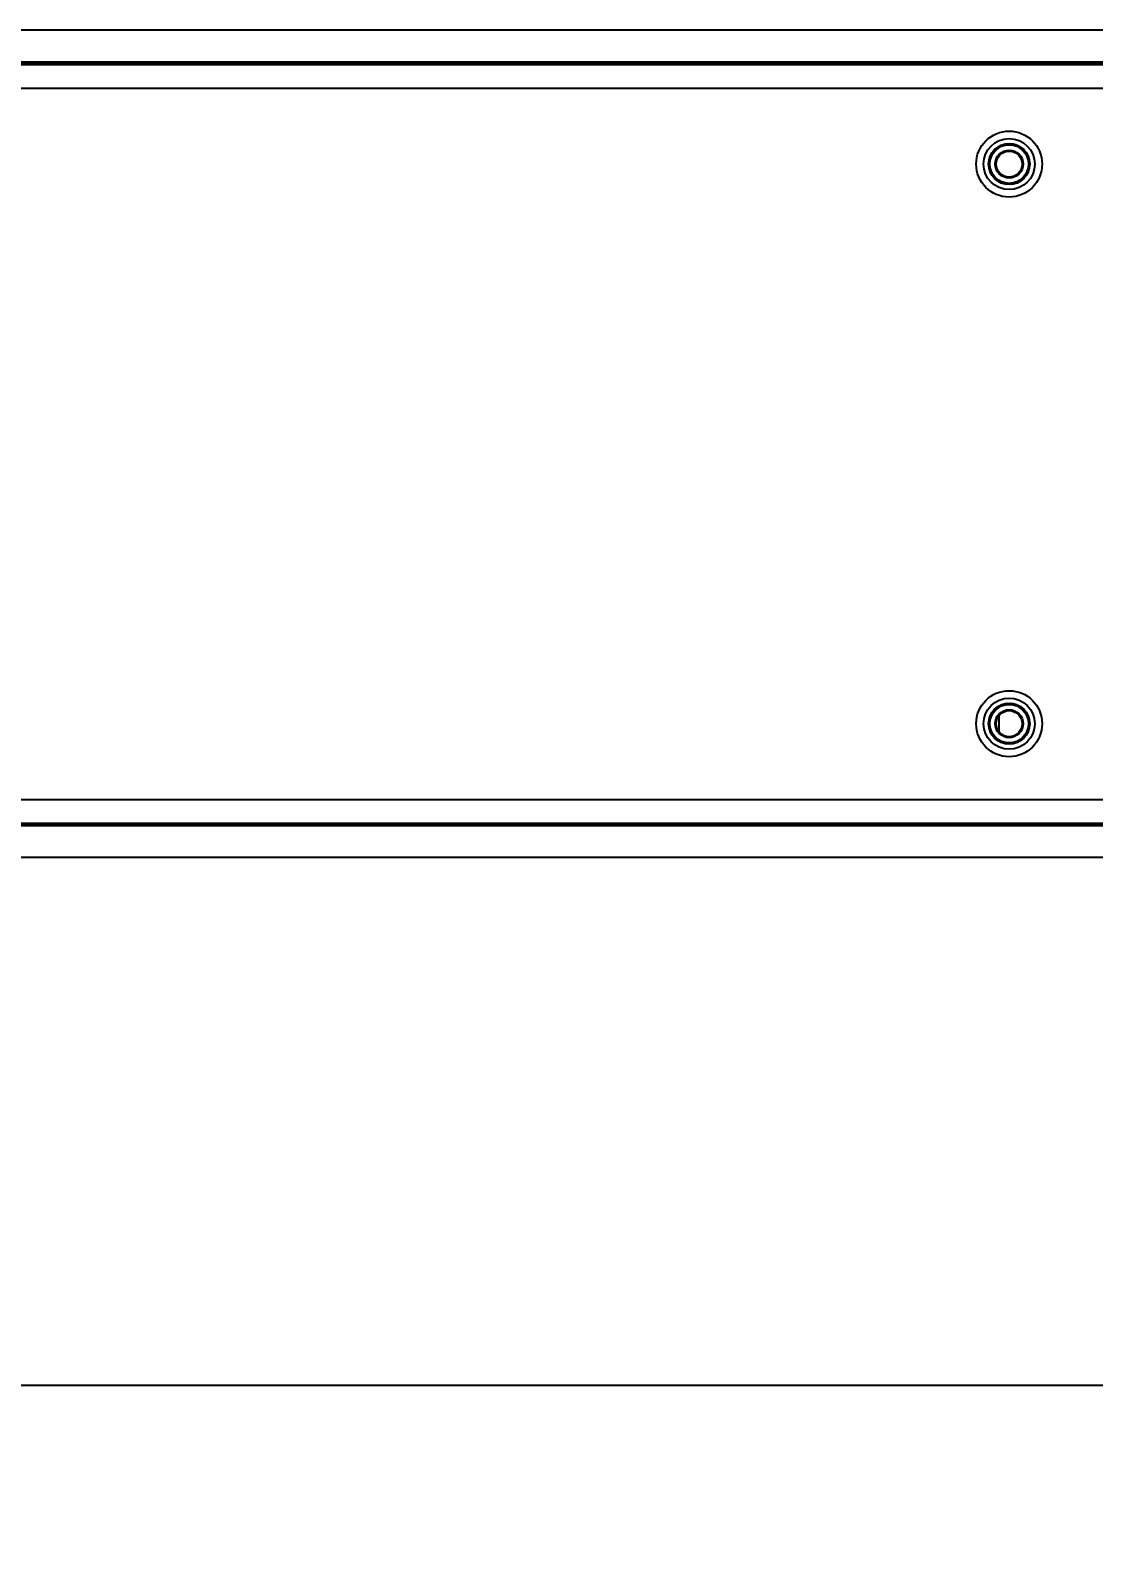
# Model space of a CAD drawing. Header units: inches. Extents: x 2.5 to 102.3, y 2 to 82.2.
# Drawn here: x 68.87 to 74.38, y 36.52 to 44.36 of the extents above; entities that cross this region are included whole.
import ezdxf

# ---------------------------------------------------------------- set-up
doc = ezdxf.new("R2010")
doc.units = ezdxf.units.IN
doc.header["$MEASUREMENT"] = 0
doc.layers.add('DIM', color=1, linetype='Continuous')
doc.styles.add('Arial', font='arial.ttf')
doc.dimstyles.new('ETC EU Metric & ANSI.50 Stacked', dxfattribs={"dimscale": 2.666667, "dimtxt": 0.5, "dimasz": 0.625, "dimexe": 0.5, "dimexo": 0.5, "dimgap": 0.166667, "dimtad": 0, "dimtih": 1, "dimtoh": 1, "dimdec": 0, "dimlfac": 25.4, "dimzin": 4, "dimdsep": 46, "dimtxsty": 'Arial', "dimcen": 0.25, "dimadec": 0, "dimazin": 0, "dimtfac": 0.75, "dimtdec": 0, "dimtofl": 0, "dimtmove": 0, "dimatfit": 3, "dimfxl": 1, "dimtolj": 1, "dimtzin": 0, "dimarcsym": 0})

# ---------------------------------------------------------------- blocks, each defined once
blk = doc.blocks.new('*D2')
at = {"layer": 'Defpoints', "color": 0, "transparency": 16777216}
for p in [(4.4161, 42.2129), (79.0207, 42.2129), (79.0207, 37.3334)]:
    blk.add_point(p, dxfattribs=at)
at = {"layer": 'DIM', "color": 0, "lineweight": -2, "transparency": 16777216}
for p, q in [((4.4161, 41.7129), (4.4161, 36.8334)), ((79.0207, 41.7129), (79.0207, 36.8334)), ((5.0411, 37.3334), (40.2535, 37.3334)), ((78.3957, 37.3334), (43.1834, 37.3334))]:
    blk.add_line(p, q, dxfattribs=at)
at = {"layer": 'DIM', "color": 0, "transparency": 16777216}
for points in [[(5.0411, 37.4376), (5.0411, 37.2293), (4.4161, 37.3334)], [(78.3957, 37.4376), (78.3957, 37.2293), (79.0207, 37.3334)]]:
    blk.add_solid(points, dxfattribs=at)
at = {"layer": 'DIM', "color": 0, "transparency": 16777216, "char_height": 0.5, "attachment_point": 5, "style": 'Arial'}
for s, insert in [('\\A1;1895mm', (41.7184, 37.7554)), ('\\A1;[74.60"]', (41.7184, 36.8463))]:
    blk.add_mtext(s, dxfattribs=dict(at, insert=insert))

msp = doc.modelspace()

# ---------------------------------------------------------------- linework, layer by layer
for p, q in [((78.3207, 44.3564), (5.0308, 44.3564)), ((5.1161, 44.1927), (78.3207, 44.1927)), ((78.3207, 44.1827), (5.1161, 44.1827)), ((78.3207, 44.1779), (5.1161, 44.1779)), ((8.9334, 44.0559), (74.5034, 44.0559)), ((73.8779, 43.7441), (73.8761, 43.7446)), ((73.8781, 43.7462), (73.8783, 43.7444)), ((73.8904, 43.7529), (73.8888, 43.7537)), ((73.8909, 43.755), (73.8908, 43.7532)), ((73.9041, 43.7598), (73.9026, 43.7608)), ((73.9049, 43.7618), (73.9046, 43.76)), ((73.9186, 43.7647), (73.9173, 43.7659)), ((73.9197, 43.7665), (73.9191, 43.7648)), ((73.9337, 43.7674), (73.9326, 43.7687)), ((73.9351, 43.769), (73.9342, 43.7674)), ((73.949, 43.7678), (73.9481, 43.7693)), ((73.9506, 43.7692), (73.9496, 43.7678)), ((73.9643, 43.766), (73.9635, 43.7677)), ((73.966, 43.7672), (73.9648, 43.7659)), ((73.9791, 43.762), (73.9786, 43.7638)), ((73.981, 43.7629), (73.9796, 43.7619)), ((73.9931, 43.7559), (73.9929, 43.7577)), ((73.9952, 43.7565), (73.9936, 43.7557)), ((74.0061, 43.7478), (74.0062, 43.7496)), ((74.0083, 43.7481), (74.0066, 43.7475)), ((74.0179, 43.738), (74.0182, 43.7397)), ((74.02, 43.7379), (74.0182, 43.7376)), ((73.8394, 43.6637), (73.8379, 43.6627)), ((73.838, 43.6652), (73.8394, 43.6642)), ((73.8407, 43.679), (73.839, 43.6782)), ((73.8394, 43.6807), (73.8407, 43.6795)), ((73.8441, 43.6939), (73.8424, 43.6934)), ((73.8431, 43.6958), (73.8443, 43.6944)), ((73.8497, 43.7082), (73.8479, 43.7079)), ((73.8573, 43.7215), (73.8555, 43.7215)), ((73.8569, 43.7236), (73.8576, 43.7219)), ((73.8667, 43.7335), (73.865, 43.7338)), ((73.8667, 43.7357), (73.8671, 43.7339)), ((74.028, 43.7265), (74.0286, 43.7282)), ((74.0301, 43.7261), (74.0283, 43.726)), ((74.0364, 43.7136), (74.0372, 43.7152)), ((74.0384, 43.713), (74.0366, 43.7132)), ((74.0428, 43.6997), (74.0438, 43.7012)), ((74.0447, 43.6988), (74.043, 43.6992)), ((74.0471, 43.685), (74.0483, 43.6863)), ((74.0489, 43.6838), (74.0472, 43.6845)), ((74.0492, 43.6698), (74.0506, 43.6709)), ((74.0508, 43.6684), (74.0492, 43.6693)), ((73.8387, 43.6497), (73.8404, 43.6489)), ((73.8404, 43.6484), (73.8391, 43.6472)), ((73.8418, 43.6344), (73.8435, 43.6339)), ((73.8437, 43.6334), (73.8425, 43.632)), ((73.847, 43.6198), (73.8488, 43.6195)), ((73.849, 43.619), (73.8481, 43.6175)), ((73.8543, 43.6061), (73.8562, 43.606)), ((73.8564, 43.6056), (73.8557, 43.6039)), ((73.8636, 43.5936), (73.8654, 43.5938)), ((73.8657, 43.5934), (73.8653, 43.5917)), ((73.8745, 43.5825), (73.8763, 43.583)), ((73.8767, 43.5827), (73.8765, 43.5809)), ((74.0167, 43.5846), (74.0164, 43.5864)), ((74.0167, 43.5868), (74.0185, 43.5864)), ((74.0273, 43.596), (74.0267, 43.5977)), ((74.0271, 43.5981), (74.0289, 43.598)), ((74.0361, 43.6088), (74.0353, 43.6104)), ((74.0356, 43.6108), (74.0374, 43.611)), ((74.043, 43.6227), (74.042, 43.6242)), ((74.0422, 43.6247), (74.044, 43.6251)), ((74.0478, 43.6375), (74.0466, 43.6388)), ((74.0467, 43.6393), (74.0484, 43.64)), ((74.0504, 43.6528), (74.049, 43.6539)), ((74.0491, 43.6545), (74.0507, 43.6554)), ((73.887, 43.5732), (73.8886, 43.574)), ((73.8891, 43.5737), (73.8891, 43.5719)), ((73.9006, 43.5658), (73.9022, 43.5668)), ((73.9027, 43.5666), (73.903, 43.5648)), ((73.9152, 43.5605), (73.9166, 43.5616)), ((73.9171, 43.5615), (73.9177, 43.5598)), ((73.9305, 43.5573), (73.9317, 43.5587)), ((73.9322, 43.5586), (73.933, 43.557)), ((73.946, 43.5564), (73.947, 43.5579)), ((73.9475, 43.5579), (73.9485, 43.5565)), ((73.9615, 43.5578), (73.9622, 43.5594)), ((73.9627, 43.5595), (73.964, 43.5582)), ((73.9766, 43.5614), (73.9771, 43.5631)), ((73.9776, 43.5633), (73.979, 43.5622)), ((73.991, 43.5671), (73.9913, 43.5689)), ((73.9917, 43.5692), (73.9933, 43.5683)), ((74.0045, 43.575), (74.0045, 43.5768)), ((74.0049, 43.5771), (74.0066, 43.5764)), ((73.8779, 40.8441), (73.8761, 40.8446)), ((73.8781, 40.8462), (73.8783, 40.8444)), ((73.8904, 40.8529), (73.8888, 40.8537)), ((73.8909, 40.855), (73.8908, 40.8532)), ((73.9041, 40.8598), (73.9026, 40.8608)), ((73.9049, 40.8618), (73.9046, 40.86)), ((73.9186, 40.8647), (73.9173, 40.8659)), ((73.9197, 40.8665), (73.9191, 40.8648)), ((73.9337, 40.8674), (73.9326, 40.8687)), ((73.9351, 40.869), (73.9342, 40.8674)), ((73.949, 40.8678), (73.9481, 40.8693)), ((73.9506, 40.8692), (73.9496, 40.8678)), ((73.9643, 40.866), (73.9635, 40.8677)), ((73.966, 40.8672), (73.9648, 40.8659)), ((73.9791, 40.862), (73.9786, 40.8638)), ((73.981, 40.8629), (73.9796, 40.8619)), ((73.9931, 40.8559), (73.9929, 40.8577)), ((73.9952, 40.8565), (73.9936, 40.8557)), ((74.0061, 40.8478), (74.0062, 40.8496)), ((74.0083, 40.8481), (74.0066, 40.8475)), ((74.0179, 40.838), (74.0182, 40.8397)), ((74.02, 40.8379), (74.0182, 40.8376)), ((73.8394, 40.7637), (73.8379, 40.7627)), ((73.838, 40.7652), (73.8394, 40.7642)), ((73.8407, 40.779), (73.839, 40.7782)), ((73.8394, 40.7807), (73.8407, 40.7795)), ((73.8441, 40.7939), (73.8424, 40.7934)), ((73.8431, 40.7958), (73.8443, 40.7944)), ((73.8497, 40.8082), (73.8479, 40.8079)), ((73.849, 40.8102), (73.8499, 40.8086)), ((73.8573, 40.8215), (73.8555, 40.8215)), ((73.8569, 40.8236), (73.8576, 40.8219)), ((73.8667, 40.8335), (73.865, 40.8338)), ((73.8667, 40.8357), (73.8671, 40.8339)), ((73.8934, 40.7187), (73.8934, 40.8071)), ((73.9984, 40.8034), (73.9984, 40.8011)), ((74.0001, 40.8011), (73.9984, 40.8011)), ((74.028, 40.8265), (74.0286, 40.8282)), ((74.0301, 40.8261), (74.0283, 40.826)), ((74.0364, 40.8136), (74.0372, 40.8152)), ((74.0384, 40.813), (74.0366, 40.8132)), ((74.0428, 40.7997), (74.0438, 40.8012)), ((74.0447, 40.7988), (74.043, 40.7992)), ((74.0471, 40.785), (74.0483, 40.7863)), ((74.0489, 40.7838), (74.0472, 40.7845)), ((74.0492, 40.7698), (74.0506, 40.7709)), ((74.0508, 40.7684), (74.0492, 40.7693)), ((73.8387, 40.7497), (73.8404, 40.7489)), ((73.8404, 40.7484), (73.8391, 40.7472)), ((73.8418, 40.7344), (73.8435, 40.7339)), ((73.8437, 40.7334), (73.8425, 40.732)), ((73.847, 40.7198), (73.8488, 40.7195)), ((73.849, 40.719), (73.8481, 40.7175)), ((73.8543, 40.7061), (73.8562, 40.706)), ((73.8564, 40.7056), (73.8557, 40.7039)), ((73.8636, 40.6936), (73.8654, 40.6938)), ((73.8657, 40.6934), (73.8653, 40.6917)), ((73.8745, 40.6825), (73.8763, 40.683)), ((73.8767, 40.6827), (73.8765, 40.6809)), ((74.0167, 40.6846), (74.0164, 40.6864)), ((74.0167, 40.6868), (74.0185, 40.6864)), ((74.0273, 40.696), (74.0267, 40.6977)), ((74.0271, 40.6981), (74.0289, 40.698)), ((74.0361, 40.7088), (74.0353, 40.7104)), ((74.0356, 40.7108), (74.0374, 40.711)), ((74.043, 40.7227), (74.042, 40.7242)), ((74.0422, 40.7247), (74.044, 40.7251)), ((74.0478, 40.7375), (74.0466, 40.7388)), ((74.0467, 40.7393), (74.0484, 40.74)), ((74.0504, 40.7528), (74.049, 40.7539)), ((74.0491, 40.7545), (74.0507, 40.7554)), ((73.887, 40.6732), (73.8886, 40.674)), ((73.8891, 40.6737), (73.8891, 40.6719)), ((73.9006, 40.6658), (73.9022, 40.6668)), ((73.9027, 40.6666), (73.903, 40.6648)), ((73.9152, 40.6605), (73.9166, 40.6616)), ((73.9171, 40.6615), (73.9177, 40.6598)), ((73.9305, 40.6573), (73.9317, 40.6587)), ((73.9322, 40.6586), (73.933, 40.657)), ((73.946, 40.6564), (73.947, 40.6579)), ((73.9475, 40.6579), (73.9485, 40.6565)), ((73.9615, 40.6578), (73.9622, 40.6594)), ((73.9627, 40.6595), (73.964, 40.6582)), ((73.9766, 40.6614), (73.9771, 40.6631)), ((73.9776, 40.6633), (73.979, 40.6622)), ((73.991, 40.6671), (73.9913, 40.6689)), ((73.9917, 40.6692), (73.9933, 40.6683)), ((74.0045, 40.675), (74.0045, 40.6768)), ((74.0049, 40.6771), (74.0066, 40.6764)), ((8.9334, 40.3699), (74.5034, 40.3699)), ((5.1161, 40.2479), (78.3207, 40.2479)), ((5.1161, 40.2431), (78.3207, 40.2431)), ((78.3207, 40.2331), (5.1161, 40.2331)), ((78.4061, 40.0694), (5.1161, 40.0694))]:
    msp.add_line(p, q)
for centre, radius in [((73.9444, 43.6629), 0.171), ((73.9444, 43.6629), 0.1325), ((73.9444, 43.6629), 0.1065), ((73.9444, 43.6629), 0.105), ((73.9444, 43.6629), 0.1), ((73.9444, 43.6629), 0.0725), ((73.9444, 43.6629), 0.0675), ((73.9444, 40.7629), 0.171), ((73.9444, 40.7629), 0.1325), ((73.9444, 40.7629), 0.1065), ((73.9444, 40.7629), 0.105), ((73.9444, 40.7629), 0.1), ((73.9444, 40.7629), 0.0725), ((73.9444, 40.7629), 0.0675)]:
    msp.add_circle(centre, radius)

# ---------------------------------------------------------------- dimensions: what is measured, and where the dimension line sits
at = {"layer": 'DIM'}
dim = msp.add_linear_dim(base=(79.0207, 37.3334), p1=(4.4161, 42.2129), p2=(79.0207, 42.2129), dimstyle='ETC EU Metric & ANSI.50 Stacked', override={"dimpost": 'mm\\X'}, dxfattribs=at)
dim.commit()
dim.dimension.update_dxf_attribs({"geometry": '*D2', "text_midpoint": (41.7184, 37.3334)})

doc.saveas('drawing.dxf')
